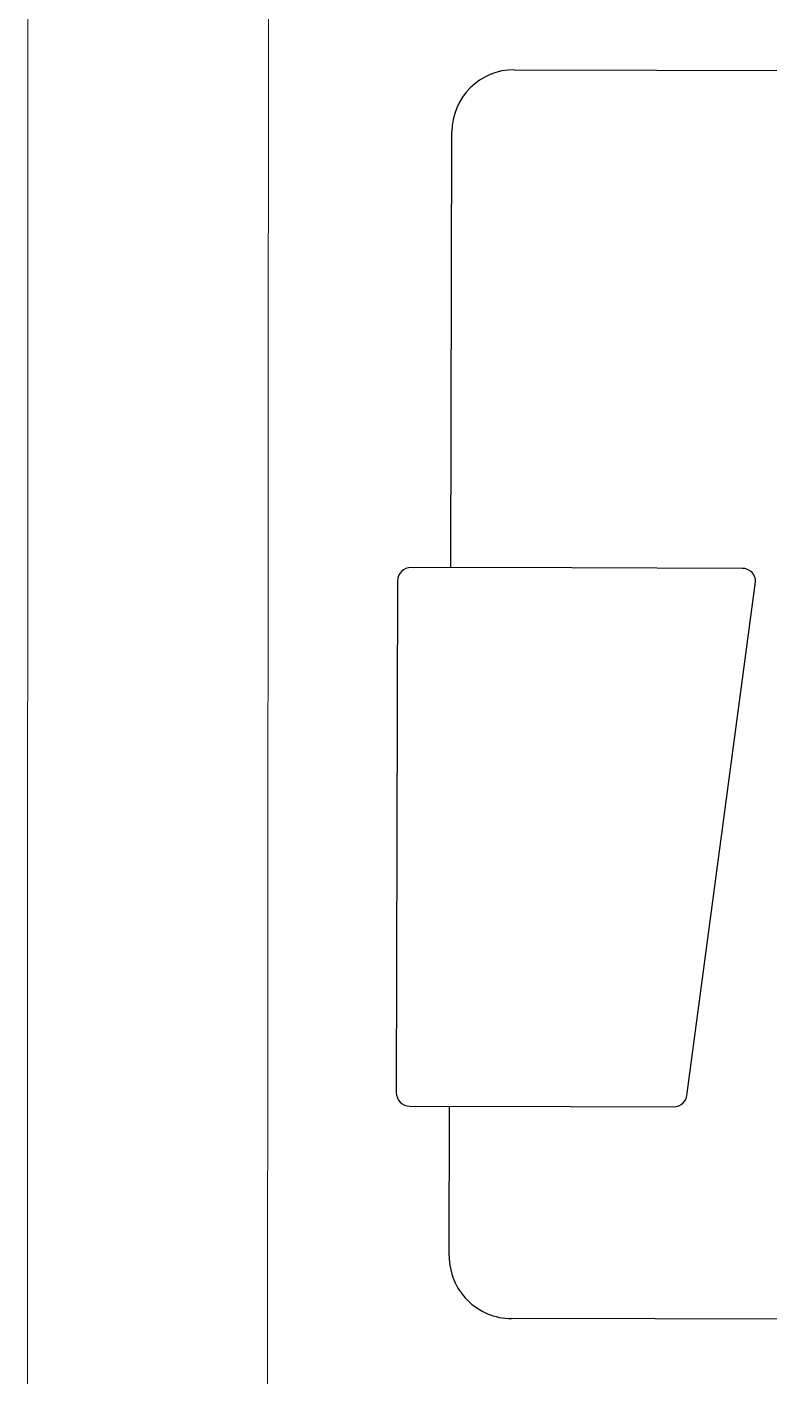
# Paper-space layout 'office1 floor1' of a CAD drawing. Header units: inches. Extents: x 0.3 to 10.8, y 1.4 to 4.2.
# Drawn here: x 3.0164 to 3.115, y 2.8028 to 2.9822 of the extents above; entities that cross this region are included whole.
import ezdxf

# ---------------------------------------------------------------- set-up
doc = ezdxf.new("R2010")
doc.units = ezdxf.units.IN
doc.header["$MEASUREMENT"] = 0
doc.layers.get('0').update_dxf_attribs({"lineweight": 0})
doc.layers.add('WALL 1 100', color=250, linetype='Continuous', lineweight=9)

psp = doc.layouts.new('office1 floor1')

# ---------------------------------------------------------------- linework, layer by layer
at = {"color": 7, "linetype": 'ByBlock', "lineweight": -2}
for p, q in [((3.081160340777641, 2.976504356245179), (3.20114671342399, 2.97621378205959)), ((3.072697733167529, 2.910299330344346), (3.07283800660065, 2.968222233522494)), ((3.08876667141825, 2.910260415769779), (3.067410699973414, 2.910312134093067)), ((3.111425643918529, 2.910205541934233), (3.08876667141825, 2.910260415769779)), ((3.065616404724842, 2.908526508434056), (3.065451682523428, 2.840508011190231)), ((3.104096745107208, 2.840414423415726), (3.113211269577541, 2.908411246685683)), ((3.067237308182454, 2.838713715941666), (3.088593279627298, 2.838661997618385)), ((3.072476103511914, 2.818782121425414), (3.072524341376577, 2.838700912192945)), ((3.088593279627298, 2.838661997618385), (3.102302449858652, 2.838628797756706)), ((3.396242907328427, 2.80969576961666), (3.080758226234606, 2.810459787248431))]:
    psp.add_line(p, q, dxfattribs=at)
for centre, radius, start, end in [((3.081140235050487, 2.968202127795332), 0.008302252795088467, 89.86124556017931, 179.8612455601792), ((3.067406365178623, 2.908522173639279), 0.001789965702621787, 89.86124556017931, 179.8612455601792), ((3.111421309123761, 2.908415581480452), 0.001789965702620277, 359.8612455601793, 89.86124556017931), ((3.067241642977231, 2.840503676395455), 0.001789965702623297, 179.8612455601792, 269.8612455601793), ((3.10230876201804, 2.840416771245347), 0.001787984630653773, 269.7977270957758, 359.9247640246093), ((3.08077833196176, 2.818762015698261), 0.008302252795088467, 179.8612455601792, 269.8612455601793)]:
    psp.add_arc(centre, radius, start, end, dxfattribs=at)
at = {"layer": 'WALL 1 100', "color": 0}
for p, q in [((3.016502800167306, 3.014311966617729), (3.016359579280068, 2.583948369615077)), ((3.048486429668325, 3.014311966617729), (3.048176447076761, 2.583878342063364))]:
    psp.add_line(p, q, dxfattribs=at)

doc.saveas('drawing.dxf')
